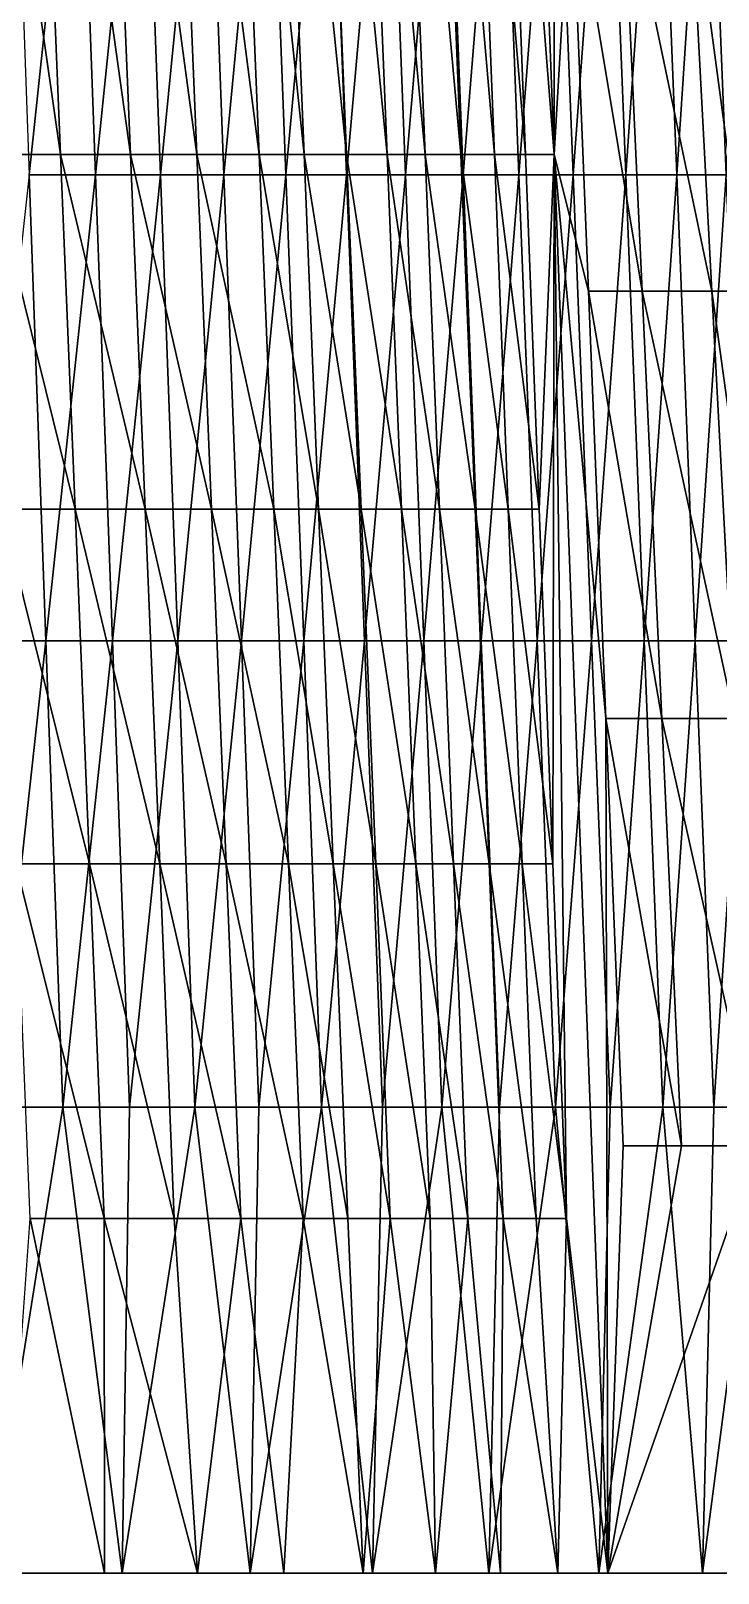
# Model space of a CAD drawing. Extents: x -53 to 3.8, y 0 to 88.2.
# Drawn here: x -8.04 to -3.78, y 0 to 9.55 of the extents above; entities that cross this region are included whole.
import ezdxf

# ---------------------------------------------------------------- set-up
doc = ezdxf.new("R2010")
doc.units = 0

msp = doc.modelspace()

# ---------------------------------------------------------------- linework, layer by layer
for points in [[(-5.12793, 17.5623, 16.3069), (-4.79609, 8.78113, 17.4686), (-5.14303, 13.1717, 17.4178)], [(-4.79609, 8.78113, 17.4686), (-5.12793, 17.5623, 16.3069), (-4.79934, 13.2264, 16.1358)], [(-4.79934, 13.2264, 16.1358), (-4.69175, 10.5816, 16.4703), (-4.79609, 8.78113, 17.4686)], [(-7.85175, 8.78113, 23.5091), (-8.48517, 13.1717, 23.4017), (-8.03181, 13.1717, 22.8157)], [(-8.3067, 8.78113, 24.1069), (-8.48517, 13.1717, 23.4017), (-7.85175, 8.78113, 23.5091)], [(-7.41904, 8.78113, 22.895), (-8.03181, 13.1717, 22.8157), (-7.60008, 13.1717, 22.2136)], [(-7.85175, 8.78113, 23.5091), (-8.03181, 13.1717, 22.8157), (-7.41904, 8.78113, 22.895)], [(-7.60008, 13.1717, 22.2136), (-7.00896, 8.78113, 22.2657), (-7.41904, 8.78113, 22.895)], [(-7.19036, 13.1717, 21.5965), (-7.00896, 8.78113, 22.2657), (-7.60008, 13.1717, 22.2136)], [(-7.19036, 13.1717, 21.5965), (-6.62192, 8.78113, 21.622), (-7.00896, 8.78113, 22.2657)], [(-6.80306, 13.1717, 20.9651), (-6.62192, 8.78113, 21.622), (-7.19036, 13.1717, 21.5965)], [(-6.80306, 13.1717, 20.9651), (-6.3446, 8.78113, 21.1259), (-6.62192, 8.78113, 21.622)], [(-6.52513, 13.1717, 20.4784), (-6.3446, 8.78113, 21.1259), (-6.80306, 13.1717, 20.9651)], [(-6.52513, 13.1717, 20.4784), (-6.08092, 8.78113, 20.6224), (-6.3446, 8.78113, 21.1259)], [(-6.26048, 13.1717, 19.9843), (-6.08092, 8.78113, 20.6224), (-6.52513, 13.1717, 20.4784)], [(-6.26048, 13.1717, 19.9843), (-5.83108, 8.78113, 20.112), (-6.08092, 8.78113, 20.6224)], [(-6.0093, 13.1717, 19.4834), (-5.83108, 8.78113, 20.112), (-6.26048, 13.1717, 19.9843)], [(-6.0093, 13.1717, 19.4834), (-5.59527, 8.78113, 19.5949), (-5.83108, 8.78113, 20.112)], [(-5.77178, 13.1717, 18.9759), (-5.59527, 8.78113, 19.5949), (-6.0093, 13.1717, 19.4834)], [(-5.77178, 13.1717, 18.9759), (-5.37368, 8.78113, 19.0717), (-5.59527, 8.78113, 19.5949)], [(-5.5481, 13.1717, 18.4622), (-5.37368, 8.78113, 19.0717), (-5.77178, 13.1717, 18.9759)], [(-5.5481, 13.1717, 18.4622), (-5.16649, 8.78113, 18.5427), (-5.37368, 8.78113, 19.0717)], [(-5.33846, 13.1717, 17.9427), (-5.16649, 8.78113, 18.5427), (-5.5481, 13.1717, 18.4622)], [(-5.33846, 13.1717, 17.9427), (-4.97389, 8.78113, 18.0082), (-5.16649, 8.78113, 18.5427)], [(-5.14303, 13.1717, 17.4178), (-4.97389, 8.78113, 18.0082), (-5.33846, 13.1717, 17.9427)], [(-5.14303, 13.1717, 17.4178), (-4.79609, 8.78113, 17.4686), (-4.97389, 8.78113, 18.0082)], [(-8.04589, 8.65545, 29.6856), (-7.74082, 11.5406, 28.8134), (-8.14959, 11.5406, 29.1863)], [(-7.63545, 8.65545, 29.3086), (-7.74082, 11.5406, 28.8134), (-8.04589, 8.65545, 29.6856)], [(-7.63545, 8.65545, 29.3086), (-7.34049, 11.5406, 28.4315), (-7.74082, 11.5406, 28.8134)], [(-7.34049, 11.5406, 28.4315), (-7.63545, 8.65545, 29.3086), (-7.23357, 8.65545, 28.9225)], [(-6.94881, 11.5406, 28.0408), (-7.34049, 11.5406, 28.4315), (-7.23357, 8.65545, 28.9225)], [(-7.23357, 8.65545, 28.9225), (-6.84047, 8.65545, 28.5275), (-6.94881, 11.5406, 28.0408)], [(-6.84047, 8.65545, 28.5275), (-6.56598, 11.5406, 27.6415), (-6.94881, 11.5406, 28.0408)], [(-6.84047, 8.65545, 28.5275), (-6.45636, 8.65545, 28.1238), (-6.56598, 11.5406, 27.6415)], [(-6.45636, 8.65545, 28.1238), (-6.19222, 11.5406, 27.2336), (-6.56598, 11.5406, 27.6415)], [(-6.45636, 8.65545, 28.1238), (-6.08145, 8.65545, 27.7115), (-6.19222, 11.5406, 27.2336)], [(-6.08145, 8.65545, 27.7115), (-5.82774, 11.5406, 26.8175), (-6.19222, 11.5406, 27.2336)], [(-6.08145, 8.65545, 27.7115), (-5.71597, 8.65545, 27.2908), (-5.82774, 11.5406, 26.8175)], [(-5.71597, 8.65545, 27.2908), (-5.47287, 11.5406, 26.3932), (-5.82774, 11.5406, 26.8175)], [(-5.71597, 8.65545, 27.2908), (-5.36025, 8.65545, 26.862), (-5.47287, 11.5406, 26.3932)], [(-5.36025, 8.65545, 26.862), (-5.12778, 11.5406, 25.961), (-5.47287, 11.5406, 26.3932)], [(-5.36025, 8.65545, 26.862), (-5.01445, 8.65545, 26.4252), (-5.12778, 11.5406, 25.961)], [(-5.01445, 8.65545, 26.4252), (-4.79259, 11.5406, 25.5212), (-5.12778, 11.5406, 25.961)], [(-5.01445, 8.65545, 26.4252), (-4.67872, 8.65545, 25.9806), (-4.79259, 11.5406, 25.5212)], [(-4.67872, 8.65545, 25.9806), (-4.46743, 11.5406, 25.0739), (-4.79259, 11.5406, 25.5212)], [(-4.46743, 11.5406, 25.0739), (-4.67872, 8.65545, 25.9806), (-4.35314, 8.65545, 25.5286)], [(-4.15239, 11.5406, 24.6195), (-4.46743, 11.5406, 25.0739), (-4.35314, 8.65545, 25.5286)], [(-4.35314, 8.65545, 25.5286), (-4.03786, 8.65545, 25.0694), (-4.15239, 11.5406, 24.6195)], [(-4.03786, 8.65545, 25.0694), (-3.8476, 11.5406, 24.1581), (-4.15239, 11.5406, 24.6195)], [(-4.03786, 8.65545, 25.0694), (-3.73298, 8.65545, 24.6032), (-3.8476, 11.5406, 24.1581)], [(-3.73298, 8.65545, 24.6032), (-3.55319, 11.5406, 23.6901), (-3.8476, 11.5406, 24.1581)], [(-4.69175, 10.5816, 16.4703), (-4.58412, 7.93584, 16.8049), (-4.79609, 8.78113, 17.4686)], [(-4.37395, 10.5824, 15.0688), (-4.25219, 7.93584, 15.3751), (-4.69175, 10.5816, 16.4703)], [(-4.25219, 7.93584, 15.3751), (-4.58412, 7.93584, 16.8049), (-4.69175, 10.5816, 16.4703)], [(-3.96131, 10.5834, 13.249), (-3.8212, 7.93584, 13.5184), (-4.37395, 10.5824, 15.0688)], [(-3.8212, 7.93584, 13.5184), (-4.25219, 7.93584, 15.3751), (-4.37395, 10.5824, 15.0688)], [(-3.755, 10.584, 12.3391), (-3.6057, 7.93584, 12.5901), (-3.96131, 10.5834, 13.249)], [(-3.6057, 7.93584, 12.5901), (-3.8212, 7.93584, 13.5184), (-3.96131, 10.5834, 13.249)], [(-7.76172, 6.58584, 23.8558), (-8.21746, 6.58584, 24.4594), (-8.3067, 8.78113, 24.1069)], [(-7.85175, 8.78113, 23.5091), (-7.76172, 6.58584, 23.8558), (-8.3067, 8.78113, 24.1069)], [(-7.32853, 6.58584, 23.2357), (-7.76172, 6.58584, 23.8558), (-7.85175, 8.78113, 23.5091)], [(-7.41904, 8.78113, 22.895), (-7.32853, 6.58584, 23.2357), (-7.85175, 8.78113, 23.5091)], [(-6.91825, 6.58584, 22.6003), (-7.32853, 6.58584, 23.2357), (-7.41904, 8.78113, 22.895)], [(-7.00896, 8.78113, 22.2657), (-6.91825, 6.58584, 22.6003), (-7.41904, 8.78113, 22.895)], [(-6.53134, 6.58584, 21.9505), (-6.91825, 6.58584, 22.6003), (-7.00896, 8.78113, 22.2657)], [(-6.62192, 8.78113, 21.622), (-6.53134, 6.58584, 21.9505), (-7.00896, 8.78113, 22.2657)], [(-6.25433, 6.58584, 21.4496), (-6.53134, 6.58584, 21.9505), (-6.62192, 8.78113, 21.622)], [(-6.3446, 8.78113, 21.1259), (-6.25433, 6.58584, 21.4496), (-6.62192, 8.78113, 21.622)], [(-5.99114, 6.58584, 20.9414), (-6.25433, 6.58584, 21.4496), (-6.3446, 8.78113, 21.1259)], [(-6.08092, 8.78113, 20.6224), (-5.99114, 6.58584, 20.9414), (-6.3446, 8.78113, 21.1259)], [(-5.74198, 6.58584, 20.4262), (-5.99114, 6.58584, 20.9414), (-6.08092, 8.78113, 20.6224)], [(-5.83108, 8.78113, 20.112), (-5.74198, 6.58584, 20.4262), (-6.08092, 8.78113, 20.6224)], [(-5.50702, 6.58584, 19.9045), (-5.74198, 6.58584, 20.4262), (-5.83108, 8.78113, 20.112)], [(-5.59527, 8.78113, 19.5949), (-5.50702, 6.58584, 19.9045), (-5.83108, 8.78113, 20.112)], [(-5.28646, 6.58584, 19.3765), (-5.50702, 6.58584, 19.9045), (-5.59527, 8.78113, 19.5949)], [(-5.37368, 8.78113, 19.0717), (-5.28646, 6.58584, 19.3765), (-5.59527, 8.78113, 19.5949)], [(-5.0805, 6.58584, 18.8426), (-5.28646, 6.58584, 19.3765), (-5.37368, 8.78113, 19.0717)], [(-5.16649, 8.78113, 18.5427), (-5.0805, 6.58584, 18.8426), (-5.37368, 8.78113, 19.0717)], [(-4.88933, 6.58584, 18.3034), (-5.0805, 6.58584, 18.8426), (-5.16649, 8.78113, 18.5427)], [(-4.97389, 8.78113, 18.0082), (-4.88933, 6.58584, 18.3034), (-5.16649, 8.78113, 18.5427)], [(-4.79609, 8.78113, 17.4686), (-4.88933, 6.58584, 18.3034), (-4.97389, 8.78113, 18.0082)], [(-4.80476, 4.39056, 18.5986), (-4.88933, 6.58584, 18.3034), (-4.79609, 8.78113, 17.4686)], [(-4.72019, 2.19528, 18.8938), (-4.80476, 4.39056, 18.5986), (-4.79609, 8.78113, 17.4686)], [(-4.79609, 8.78113, 17.4686), (-4.47651, 5.29056, 17.1395), (-4.46425, 0, 18.6304)], [(-4.58412, 7.93584, 16.8049), (-4.47651, 5.29056, 17.1395), (-4.79609, 8.78113, 17.4686)], [(-4.79609, 8.78113, 17.4686), (-4.46425, 0, 18.6304), (-4.72019, 2.19528, 18.8938)], [(-7.9422, 5.7703, 30.185), (-8.04589, 8.65545, 29.6856), (-8.3628, 5.7703, 30.5567)], [(-7.9422, 5.7703, 30.185), (-7.63545, 8.65545, 29.3086), (-8.04589, 8.65545, 29.6856)], [(-7.63545, 8.65545, 29.3086), (-7.9422, 5.7703, 30.185), (-7.53007, 5.7703, 29.8038)], [(-7.23357, 8.65545, 28.9225), (-7.63545, 8.65545, 29.3086), (-7.53007, 5.7703, 29.8038)], [(-7.53007, 5.7703, 29.8038), (-7.12664, 5.7703, 29.4135), (-7.23357, 8.65545, 28.9225)], [(-7.12664, 5.7703, 29.4135), (-6.84047, 8.65545, 28.5275), (-7.23357, 8.65545, 28.9225)], [(-7.12664, 5.7703, 29.4135), (-6.73212, 5.7703, 29.0142), (-6.84047, 8.65545, 28.5275)], [(-6.73212, 5.7703, 29.0142), (-6.45636, 8.65545, 28.1238), (-6.84047, 8.65545, 28.5275)], [(-6.73212, 5.7703, 29.0142), (-6.34673, 5.7703, 28.6061), (-6.45636, 8.65545, 28.1238)], [(-6.34673, 5.7703, 28.6061), (-6.08145, 8.65545, 27.7115), (-6.45636, 8.65545, 28.1238)], [(-6.34673, 5.7703, 28.6061), (-5.97068, 5.7703, 28.1894), (-6.08145, 8.65545, 27.7115)], [(-5.97068, 5.7703, 28.1894), (-5.71597, 8.65545, 27.2908), (-6.08145, 8.65545, 27.7115)], [(-5.97068, 5.7703, 28.1894), (-5.60421, 5.7703, 27.7642), (-5.71597, 8.65545, 27.2908)], [(-5.60421, 5.7703, 27.7642), (-5.36025, 8.65545, 26.862), (-5.71597, 8.65545, 27.2908)], [(-5.60421, 5.7703, 27.7642), (-5.24763, 5.7703, 27.3308), (-5.36025, 8.65545, 26.862)], [(-5.24763, 5.7703, 27.3308), (-5.01445, 8.65545, 26.4252), (-5.36025, 8.65545, 26.862)], [(-5.24763, 5.7703, 27.3308), (-4.90113, 5.7703, 26.8893), (-5.01445, 8.65545, 26.4252)], [(-4.90113, 5.7703, 26.8893), (-4.67872, 8.65545, 25.9806), (-5.01445, 8.65545, 26.4252)], [(-4.67872, 8.65545, 25.9806), (-4.90113, 5.7703, 26.8893), (-4.56484, 5.7703, 26.4401)], [(-4.35314, 8.65545, 25.5286), (-4.67872, 8.65545, 25.9806), (-4.56484, 5.7703, 26.4401)], [(-4.56484, 5.7703, 26.4401), (-4.23886, 5.7703, 25.9833), (-4.35314, 8.65545, 25.5286)], [(-4.23886, 5.7703, 25.9833), (-4.03786, 8.65545, 25.0694), (-4.35314, 8.65545, 25.5286)], [(-4.23886, 5.7703, 25.9833), (-3.92333, 5.7703, 25.5193), (-4.03786, 8.65545, 25.0694)], [(-3.92333, 5.7703, 25.5193), (-3.73298, 8.65545, 24.6032), (-4.03786, 8.65545, 25.0694)], [(-3.61835, 5.7703, 25.0483), (-3.73298, 8.65545, 24.6032), (-3.92333, 5.7703, 25.5193)], [(-4.13049, 5.29056, 15.6812), (-4.58412, 7.93584, 16.8049), (-4.25219, 7.93584, 15.3751)], [(-4.47651, 5.29056, 17.1395), (-4.58412, 7.93584, 16.8049), (-4.13049, 5.29056, 15.6812)], [(-3.6812, 5.29056, 13.7876), (-4.25219, 7.93584, 15.3751), (-3.8212, 7.93584, 13.5184)], [(-4.13049, 5.29056, 15.6812), (-4.25219, 7.93584, 15.3751), (-3.6812, 5.29056, 13.7876)], [(-3.45655, 5.29056, 12.8408), (-3.8212, 7.93584, 13.5184), (-3.6057, 7.93584, 12.5901)], [(-3.6812, 5.29056, 13.7876), (-3.8212, 7.93584, 13.5184), (-3.45655, 5.29056, 12.8408)], [(-8.21746, 6.58584, 24.4594), (-7.67169, 4.39056, 24.2024), (-8.12823, 4.39056, 24.812)], [(-7.76172, 6.58584, 23.8558), (-7.67169, 4.39056, 24.2024), (-8.21746, 6.58584, 24.4594)], [(-7.76172, 6.58584, 23.8558), (-7.23801, 4.39056, 23.5764), (-7.67169, 4.39056, 24.2024)], [(-7.32853, 6.58584, 23.2357), (-7.23801, 4.39056, 23.5764), (-7.76172, 6.58584, 23.8558)], [(-7.32853, 6.58584, 23.2357), (-6.82755, 4.39056, 22.9349), (-7.23801, 4.39056, 23.5764)], [(-6.91825, 6.58584, 22.6003), (-6.82755, 4.39056, 22.9349), (-7.32853, 6.58584, 23.2357)], [(-6.91825, 6.58584, 22.6003), (-6.44077, 4.39056, 22.2789), (-6.82755, 4.39056, 22.9349)], [(-6.53134, 6.58584, 21.9505), (-6.44077, 4.39056, 22.2789), (-6.91825, 6.58584, 22.6003)], [(-6.53134, 6.58584, 21.9505), (-6.16406, 4.39056, 21.7734), (-6.44077, 4.39056, 22.2789)], [(-6.25433, 6.58584, 21.4496), (-6.16406, 4.39056, 21.7734), (-6.53134, 6.58584, 21.9505)], [(-6.25433, 6.58584, 21.4496), (-5.99114, 6.58584, 20.9414), (-5.90137, 4.39056, 21.2605)], [(-6.16406, 4.39056, 21.7734), (-6.25433, 6.58584, 21.4496), (-5.90137, 4.39056, 21.2605)], [(-5.99114, 6.58584, 20.9414), (-5.65287, 4.39056, 20.7405), (-5.90137, 4.39056, 21.2605)], [(-5.74198, 6.58584, 20.4262), (-5.65287, 4.39056, 20.7405), (-5.99114, 6.58584, 20.9414)], [(-5.74198, 6.58584, 20.4262), (-5.41876, 4.39056, 20.214), (-5.65287, 4.39056, 20.7405)], [(-5.50702, 6.58584, 19.9045), (-5.41876, 4.39056, 20.214), (-5.74198, 6.58584, 20.4262)], [(-5.50702, 6.58584, 19.9045), (-5.19925, 4.39056, 19.6812), (-5.41876, 4.39056, 20.214)], [(-5.28646, 6.58584, 19.3765), (-5.19925, 4.39056, 19.6812), (-5.50702, 6.58584, 19.9045)], [(-5.28646, 6.58584, 19.3765), (-4.99452, 4.39056, 19.1426), (-5.19925, 4.39056, 19.6812)], [(-5.0805, 6.58584, 18.8426), (-4.99452, 4.39056, 19.1426), (-5.28646, 6.58584, 19.3765)], [(-5.0805, 6.58584, 18.8426), (-4.88933, 6.58584, 18.3034), (-4.80476, 4.39056, 18.5986)], [(-4.99452, 4.39056, 19.1426), (-5.0805, 6.58584, 18.8426), (-4.80476, 4.39056, 18.5986)], [(-8.26091, 2.88515, 31.0601), (-7.9422, 5.7703, 30.185), (-8.3628, 5.7703, 30.5567)], [(-7.9422, 5.7703, 30.185), (-8.26091, 2.88515, 31.0601), (-7.8385, 2.88515, 30.6843)], [(-7.53007, 5.7703, 29.8038), (-7.9422, 5.7703, 30.185), (-7.8385, 2.88515, 30.6843)], [(-7.8385, 2.88515, 30.6843), (-7.4247, 2.88515, 30.299), (-7.53007, 5.7703, 29.8038)], [(-7.4247, 2.88515, 30.299), (-7.12664, 5.7703, 29.4135), (-7.53007, 5.7703, 29.8038)], [(-7.4247, 2.88515, 30.299), (-7.01972, 2.88515, 29.9045), (-7.12664, 5.7703, 29.4135)], [(-7.01972, 2.88515, 29.9045), (-6.73212, 5.7703, 29.0142), (-7.12664, 5.7703, 29.4135)], [(-7.01972, 2.88515, 29.9045), (-6.62378, 2.88515, 29.5009), (-6.73212, 5.7703, 29.0142)], [(-6.62378, 2.88515, 29.5009), (-6.34673, 5.7703, 28.6061), (-6.73212, 5.7703, 29.0142)], [(-6.62378, 2.88515, 29.5009), (-6.2371, 2.88515, 29.0884), (-6.34673, 5.7703, 28.6061)], [(-6.2371, 2.88515, 29.0884), (-5.97068, 5.7703, 28.1894), (-6.34673, 5.7703, 28.6061)], [(-6.2371, 2.88515, 29.0884), (-5.85991, 2.88515, 28.6672), (-5.97068, 5.7703, 28.1894)], [(-5.85991, 2.88515, 28.6672), (-5.60421, 5.7703, 27.7642), (-5.97068, 5.7703, 28.1894)], [(-5.85991, 2.88515, 28.6672), (-5.49244, 2.88515, 28.2376), (-5.60421, 5.7703, 27.7642)], [(-5.49244, 2.88515, 28.2376), (-5.24763, 5.7703, 27.3308), (-5.60421, 5.7703, 27.7642)], [(-5.49244, 2.88515, 28.2376), (-5.135, 2.88515, 27.7996), (-5.24763, 5.7703, 27.3308)], [(-5.135, 2.88515, 27.7996), (-4.90113, 5.7703, 26.8893), (-5.24763, 5.7703, 27.3308)], [(-4.90113, 5.7703, 26.8893), (-5.135, 2.88515, 27.7996), (-4.7878, 2.88515, 27.3535)], [(-4.56484, 5.7703, 26.4401), (-4.90113, 5.7703, 26.8893), (-4.7878, 2.88515, 27.3535)], [(-4.7878, 2.88515, 27.3535), (-4.45096, 2.88515, 26.8996), (-4.56484, 5.7703, 26.4401)], [(-4.45096, 2.88515, 26.8996), (-4.23886, 5.7703, 25.9833), (-4.56484, 5.7703, 26.4401)], [(-4.45096, 2.88515, 26.8996), (-4.12458, 2.88515, 26.4381), (-4.23886, 5.7703, 25.9833)], [(-4.12458, 2.88515, 26.4381), (-3.92333, 5.7703, 25.5193), (-4.23886, 5.7703, 25.9833)], [(-4.12458, 2.88515, 26.4381), (-3.8088, 2.88515, 25.9693), (-3.92333, 5.7703, 25.5193)], [(-3.92333, 5.7703, 25.5193), (-3.8088, 2.88515, 25.9693), (-3.61835, 5.7703, 25.0483)], [(-3.61835, 5.7703, 25.0483), (-3.8088, 2.88515, 25.9693), (-3.50372, 2.88515, 25.4934)], [(-4.47651, 5.29056, 17.1395), (-4.00879, 2.64528, 15.9873), (-4.3689, 2.64528, 17.4741)], [(-4.46425, 0, 18.6304), (-4.47651, 5.29056, 17.1395), (-4.3689, 2.64528, 17.4741)], [(-4.00879, 2.64528, 15.9873), (-4.47651, 5.29056, 17.1395), (-4.13049, 5.29056, 15.6812)], [(-3.5412, 2.64528, 14.0568), (-4.13049, 5.29056, 15.6812), (-3.6812, 5.29056, 13.7876)], [(-4.00879, 2.64528, 15.9873), (-4.13049, 5.29056, 15.6812), (-3.5412, 2.64528, 14.0568)], [(-8.12823, 4.39056, 24.812), (-7.58166, 2.19528, 24.5491), (-8.03899, 2.19528, 25.1646)], [(-7.67169, 4.39056, 24.2024), (-7.58166, 2.19528, 24.5491), (-8.12823, 4.39056, 24.812)], [(-7.67169, 4.39056, 24.2024), (-7.14749, 2.19528, 23.9171), (-7.58166, 2.19528, 24.5491)], [(-7.23801, 4.39056, 23.5764), (-7.14749, 2.19528, 23.9171), (-7.67169, 4.39056, 24.2024)], [(-7.23801, 4.39056, 23.5764), (-6.73685, 2.19528, 23.2695), (-7.14749, 2.19528, 23.9171)], [(-6.82755, 4.39056, 22.9349), (-6.73685, 2.19528, 23.2695), (-7.23801, 4.39056, 23.5764)], [(-6.82755, 4.39056, 22.9349), (-6.3502, 2.19528, 22.6074), (-6.73685, 2.19528, 23.2695)], [(-6.44077, 4.39056, 22.2789), (-6.3502, 2.19528, 22.6074), (-6.82755, 4.39056, 22.9349)], [(-6.44077, 4.39056, 22.2789), (-6.0738, 2.19528, 22.0972), (-6.3502, 2.19528, 22.6074)], [(-6.16406, 4.39056, 21.7734), (-6.0738, 2.19528, 22.0972), (-6.44077, 4.39056, 22.2789)], [(-5.81159, 2.19528, 21.5795), (-6.0738, 2.19528, 22.0972), (-6.16406, 4.39056, 21.7734)], [(-5.81159, 2.19528, 21.5795), (-6.16406, 4.39056, 21.7734), (-5.90137, 4.39056, 21.2605)], [(-5.90137, 4.39056, 21.2605), (-5.56376, 2.19528, 21.0548), (-5.81159, 2.19528, 21.5795)], [(-5.65287, 4.39056, 20.7405), (-5.56376, 2.19528, 21.0548), (-5.90137, 4.39056, 21.2605)], [(-5.65287, 4.39056, 20.7405), (-5.33051, 2.19528, 20.5235), (-5.56376, 2.19528, 21.0548)], [(-5.41876, 4.39056, 20.214), (-5.33051, 2.19528, 20.5235), (-5.65287, 4.39056, 20.7405)], [(-5.41876, 4.39056, 20.214), (-5.11204, 2.19528, 19.986), (-5.33051, 2.19528, 20.5235)], [(-5.19925, 4.39056, 19.6812), (-5.11204, 2.19528, 19.986), (-5.41876, 4.39056, 20.214)], [(-5.19925, 4.39056, 19.6812), (-4.90853, 2.19528, 19.4426), (-5.11204, 2.19528, 19.986)], [(-4.99452, 4.39056, 19.1426), (-4.90853, 2.19528, 19.4426), (-5.19925, 4.39056, 19.6812)], [(-4.72019, 2.19528, 18.8938), (-4.90853, 2.19528, 19.4426), (-4.99452, 4.39056, 19.1426)], [(-4.72019, 2.19528, 18.8938), (-4.99452, 4.39056, 19.1426), (-4.80476, 4.39056, 18.5986)], [(-7.8385, 2.88515, 30.6843), (-8.26091, 2.88515, 31.0601), (-8.29788, 0, 31.6851)], [(-8.29788, 0, 31.6851), (-7.47121, 0, 30.9395), (-7.8385, 2.88515, 30.6843)], [(-7.8385, 2.88515, 30.6843), (-7.47121, 0, 30.9395), (-7.4247, 2.88515, 30.299)], [(-7.47121, 0, 30.9395), (-7.01972, 2.88515, 29.9045), (-7.4247, 2.88515, 30.299)], [(-7.47121, 0, 30.9395), (-6.67856, 0, 30.1578), (-7.01972, 2.88515, 29.9045)], [(-7.01972, 2.88515, 29.9045), (-6.67856, 0, 30.1578), (-6.62378, 2.88515, 29.5009)], [(-6.67856, 0, 30.1578), (-6.2371, 2.88515, 29.0884), (-6.62378, 2.88515, 29.5009)], [(-6.67856, 0, 30.1578), (-5.9215, 0, 29.3415), (-6.2371, 2.88515, 29.0884)], [(-6.2371, 2.88515, 29.0884), (-5.9215, 0, 29.3415), (-5.85991, 2.88515, 28.6672)], [(-5.9215, 0, 29.3415), (-5.49244, 2.88515, 28.2376), (-5.85991, 2.88515, 28.6672)], [(-5.20153, 0, 28.4924), (-5.49244, 2.88515, 28.2376), (-5.9215, 0, 29.3415)], [(-5.135, 2.88515, 27.7996), (-5.49244, 2.88515, 28.2376), (-5.20153, 0, 28.4924)], [(-5.20153, 0, 28.4924), (-4.52007, 0, 27.6121), (-4.7878, 2.88515, 27.3535)], [(-4.7878, 2.88515, 27.3535), (-5.135, 2.88515, 27.7996), (-5.20153, 0, 28.4924)], [(-4.52007, 0, 27.6121), (-4.45096, 2.88515, 26.8996), (-4.7878, 2.88515, 27.3535)], [(-4.52007, 0, 27.6121), (-4.12458, 2.88515, 26.4381), (-4.45096, 2.88515, 26.8996)], [(-3.87848, 0, 26.7023), (-4.12458, 2.88515, 26.4381), (-4.52007, 0, 27.6121)], [(-3.8088, 2.88515, 25.9693), (-4.12458, 2.88515, 26.4381), (-3.87848, 0, 26.7023)], [(-3.87848, 0, 26.7023), (-3.27804, 0, 25.7648), (-3.50372, 2.88515, 25.4934)], [(-3.50372, 2.88515, 25.4934), (-3.8088, 2.88515, 25.9693), (-3.87848, 0, 26.7023)], [(-4.46425, 0, 18.6304), (-3.5412, 2.64528, 14.0568), (-2.78114, 0, 11.8152)], [(-4.00879, 2.64528, 15.9873), (-3.5412, 2.64528, 14.0568), (-4.46425, 0, 18.6304)], [(-4.3689, 2.64528, 17.4741), (-4.00879, 2.64528, 15.9873), (-4.46425, 0, 18.6304)], [(-7.58051, 0, 25.0202), (-8.19654, 0, 25.8337), (-8.03899, 2.19528, 25.1646)], [(-7.58166, 2.19528, 24.5491), (-7.58051, 0, 25.0202), (-8.03899, 2.19528, 25.1646)], [(-7.00473, 0, 24.1778), (-7.58051, 0, 25.0202), (-7.58166, 2.19528, 24.5491)], [(-7.14749, 2.19528, 23.9171), (-7.00473, 0, 24.1778), (-7.58166, 2.19528, 24.5491)], [(-6.73685, 2.19528, 23.2695), (-7.00473, 0, 24.1778), (-7.14749, 2.19528, 23.9171)], [(-6.73685, 2.19528, 23.2695), (-6.47055, 0, 23.3084), (-7.00473, 0, 24.1778)], [(-6.3502, 2.19528, 22.6074), (-6.47055, 0, 23.3084), (-6.73685, 2.19528, 23.2695)], [(-6.3502, 2.19528, 22.6074), (-5.97923, 0, 22.414), (-6.47055, 0, 23.3084)], [(-6.0738, 2.19528, 22.0972), (-5.97923, 0, 22.414), (-6.3502, 2.19528, 22.6074)], [(-5.81159, 2.19528, 21.5795), (-5.97923, 0, 22.414), (-6.0738, 2.19528, 22.0972)], [(-5.53194, 0, 21.4969), (-5.97923, 0, 22.414), (-5.81159, 2.19528, 21.5795)], [(-5.56376, 2.19528, 21.0548), (-5.53194, 0, 21.4969), (-5.81159, 2.19528, 21.5795)], [(-5.33051, 2.19528, 20.5235), (-5.53194, 0, 21.4969), (-5.56376, 2.19528, 21.0548)], [(-5.33051, 2.19528, 20.5235), (-5.12973, 0, 20.5591), (-5.53194, 0, 21.4969)], [(-5.11204, 2.19528, 19.986), (-5.12973, 0, 20.5591), (-5.33051, 2.19528, 20.5235)], [(-5.11204, 2.19528, 19.986), (-4.77355, 0, 19.6028), (-5.12973, 0, 20.5591)], [(-4.90853, 2.19528, 19.4426), (-4.77355, 0, 19.6028), (-5.11204, 2.19528, 19.986)], [(-4.72019, 2.19528, 18.8938), (-4.77355, 0, 19.6028), (-4.90853, 2.19528, 19.4426)], [(-4.46425, 0, 18.6304), (-4.77355, 0, 19.6028), (-4.72019, 2.19528, 18.8938)], [(-7.47121, 0, 30.9395), (-8.29788, 0, 31.6851), (-11.8263, 0, 29.4021)], [(-11.0326, 0, 28.7607), (-7.47121, 0, 30.9395), (-11.8263, 0, 29.4021)], [(-6.67856, 0, 30.1578), (-7.47121, 0, 30.9395), (-11.0326, 0, 28.7607)], [(-10.2711, 0, 28.0816), (-6.67856, 0, 30.1578), (-11.0326, 0, 28.7607)], [(-5.9215, 0, 29.3415), (-6.67856, 0, 30.1578), (-10.2711, 0, 28.0816)], [(-9.54341, 0, 27.3662), (-5.9215, 0, 29.3415), (-10.2711, 0, 28.0816)], [(-5.20153, 0, 28.4924), (-5.9215, 0, 29.3415), (-9.54341, 0, 27.3662)], [(-8.85135, 0, 26.6163), (-5.20153, 0, 28.4924), (-9.54341, 0, 27.3662)], [(-4.52007, 0, 27.6121), (-5.20153, 0, 28.4924), (-8.85135, 0, 26.6163)], [(-8.19654, 0, 25.8337), (-4.52007, 0, 27.6121), (-8.85135, 0, 26.6163)], [(-3.87848, 0, 26.7023), (-4.52007, 0, 27.6121), (-8.19654, 0, 25.8337)], [(-7.58051, 0, 25.0202), (-3.87848, 0, 26.7023), (-8.19654, 0, 25.8337)], [(-3.27804, 0, 25.7648), (-3.87848, 0, 26.7023), (-7.58051, 0, 25.0202)], [(-7.00473, 0, 24.1778), (-3.27804, 0, 25.7648), (-7.58051, 0, 25.0202)], [(-2.71992, 0, 24.8015), (-3.27804, 0, 25.7648), (-7.00473, 0, 24.1778)], [(-6.47055, 0, 23.3084), (-2.71992, 0, 24.8015), (-7.00473, 0, 24.1778)], [(-2.20524, 0, 23.8144), (-2.71992, 0, 24.8015), (-6.47055, 0, 23.3084)], [(-5.97923, 0, 22.414), (-2.20524, 0, 23.8144), (-6.47055, 0, 23.3084)], [(-1.73502, 0, 22.8053), (-2.20524, 0, 23.8144), (-5.97923, 0, 22.414)], [(-5.53194, 0, 21.4969), (-1.73502, 0, 22.8053), (-5.97923, 0, 22.414)], [(-1.31019, 0, 21.7763), (-1.73502, 0, 22.8053), (-5.53194, 0, 21.4969)], [(-5.12973, 0, 20.5591), (-1.31019, 0, 21.7763), (-5.53194, 0, 21.4969)], [(-0.93159, 0, 20.7294), (-1.31019, 0, 21.7763), (-5.12973, 0, 20.5591)], [(-4.77355, 0, 19.6028), (-0.93159, 0, 20.7294), (-5.12973, 0, 20.5591)], [(-0.59998, 0, 19.6666), (-0.93159, 0, 20.7294), (-4.77355, 0, 19.6028)], [(-4.46425, 0, 18.6304), (-0.59998, 0, 19.6666), (-4.77355, 0, 19.6028)], [(1.21109, 0, 12.3333), (-0.59998, 0, 19.6666), (-4.46425, 0, 18.6304)], [(-2.78114, 0, 11.8152), (1.21109, 0, 12.3333), (-4.46425, 0, 18.6304)]]:
    msp.add_3dface(points)

doc.saveas('drawing.dxf')
